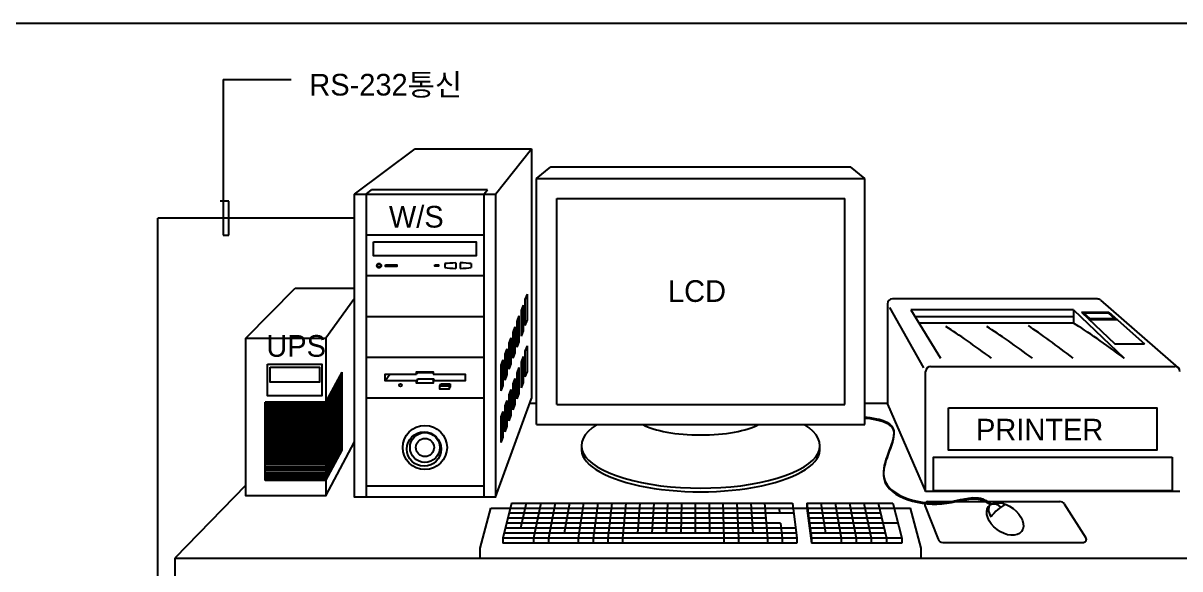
# Model space of a CAD drawing. Header units: millimetres. Extents: x 0 to 210250, y 0 to 148500.
# Drawn here: x 122023 to 175364, y 43755 to 68919 of the extents above; entities that cross this region are included whole.
import ezdxf

# ---------------------------------------------------------------- set-up
doc = ezdxf.new("R2010")
doc.units = ezdxf.units.MM
doc.header["$LTSCALE"] = 250
doc.header["$MEASUREMENT"] = 0
doc.layers.get('0').update_dxf_attribs({"lineweight": 25})
for name, color, linetype in [('1', 1, 'Continuous'), ('2', 2, 'Continuous'), ('MDTEXT', 132, 'Continuous'), ('원격검침', 3, 'Continuous')]:
    doc.layers.add(name, color=color, linetype=linetype)
doc.styles.add('gul', font='NGULIM_0.TTF')

msp = doc.modelspace()

# ---------------------------------------------------------------- linework, layer by layer
at = {"color": 7}
for p in [(137299, 59925), (128228, 28112)]:
    msp.add_line(p, (128228, 59925), dxfattribs=at)
at = {"layer": '1'}
for p, q in [((131244, 66328), (134390, 66328)), ((131244, 66328), (131244, 59144)), ((131505, 60706), (131107, 60706)), ((131505, 59144), (131505, 60706)), ((131244, 59144), (131505, 59144))]:
    msp.add_line(p, q, dxfattribs=at)
at = {"layer": '2', "color": 7}
msp.add_line((137837, 59158), (143266, 59158), dxfattribs=at)
at = {"layer": 'MDTEXT', "color": 0}
for p, q in [((137299, 61038), (140105, 63121)), ((140105, 63121), (145466, 63121)), ((143803, 61038), (145466, 63121)), ((145466, 63121), (145466, 51604)), ((145702, 61753), (146352, 62291)), ((146352, 62291), (160182, 62291)), ((146352, 62291), (146507, 62291)), ((160832, 61753), (160182, 62291)), ((145702, 50412), (145702, 61753)), ((145702, 61753), (160832, 61753)), ((160832, 50412), (160832, 61753)), ((137837, 61038), (138093, 61235)), ((137837, 61038), (137837, 47066)), ((143432, 61235), (138093, 61235)), ((143266, 61038), (143432, 61235)), ((143266, 61038), (143266, 47066)), ((146626, 51336), (146626, 60829)), ((146626, 60829), (159908, 60829)), ((159908, 51336), (159908, 60829)), ((141463, 57829), (141463, 57645)), ((141971, 57863), (141971, 57611)), ((142174, 57863), (142174, 57611)), ((142681, 57830), (142681, 57644)), ((137837, 57279), (143266, 57279)), ((132286, 54391), (134561, 56694)), ((134561, 56694), (137299, 56694)), ((137299, 56219), (135983, 54391)), ((145181, 56173), (145274, 56425)), ((145181, 54983), (145181, 56173)), ((145274, 55235), (145274, 56425)), ((171552, 56202), (162111, 56202)), ((171703, 56145), (175285, 53029)), ((144997, 55668), (145089, 55920)), ((144997, 54478), (144997, 55668)), ((145089, 54731), (145089, 55920)), ((161880, 55971), (161880, 51349)), ((161972, 55807), (163547, 53018)), ((170463, 55701), (162955, 55701)), ((162955, 55701), (164320, 53468)), ((170463, 55701), (172803, 53468)), ((170463, 55701), (170463, 55088)), ((170826, 55586), (172092, 55586)), ((170826, 55586), (172366, 54136)), ((170926, 55562), (172051, 55562)), ((170926, 55562), (171212, 55293)), ((172051, 55562), (172357, 55293)), ((172092, 55586), (173738, 54136)), ((137837, 55399), (143266, 55399)), ((144812, 55164), (144904, 55416)), ((144812, 53974), (144812, 55164)), ((144904, 54226), (144904, 55416)), ((145181, 54983), (145274, 55235)), ((170463, 55372), (163157, 55372)), ((170463, 55088), (163330, 55088)), ((171171, 55261), (172461, 55261)), ((171212, 55293), (172357, 55293)), ((144627, 54659), (144719, 54912)), ((144627, 53470), (144627, 54659)), ((144719, 53722), (144719, 54912)), ((144997, 54478), (145089, 54731)), ((144257, 53651), (144350, 53903)), ((144350, 52713), (144350, 53903)), ((144442, 54155), (144535, 54407)), ((144442, 52965), (144442, 54155)), ((144535, 53217), (144535, 54407)), ((144812, 53974), (144904, 54226)), ((145181, 53793), (145274, 54045)), ((145274, 52855), (145274, 54045)), ((172366, 54136), (173738, 54136)), ((137837, 53520), (143266, 53520)), ((144073, 53146), (144165, 53399)), ((144165, 52209), (144165, 53399)), ((144257, 52461), (144257, 53651)), ((144627, 53470), (144719, 53722)), ((144997, 53288), (145089, 53541)), ((145089, 52351), (145089, 53541)), ((145181, 52603), (145181, 53793)), ((135983, 51440), (136737, 52826)), ((136737, 49222), (136737, 52826)), ((140169, 52839), (140220, 52806)), ((144073, 51957), (144073, 53146)), ((144442, 52965), (144535, 53217)), ((144812, 52784), (144904, 53036)), ((144904, 51846), (144904, 53036)), ((144997, 52099), (144997, 53288)), ((145181, 52603), (145274, 52855)), ((163640, 47327), (163640, 52855)), ((163871, 53086), (175133, 53086)), ((135983, 51348), (136737, 52733)), ((135983, 51255), (136737, 52641)), ((135983, 51163), (136737, 52549)), ((135983, 51071), (136737, 52456)), ((135983, 50978), (136737, 52364)), ((138715, 52433), (138925, 52727)), ((140220, 52806), (140169, 52727)), ((140169, 52321), (140220, 52512)), ((140169, 52433), (140220, 52512)), ((140220, 52806), (140934, 52806)), ((140220, 52512), (140982, 52512)), ((140934, 52433), (140982, 52512)), ((141232, 52196), (141284, 52286)), ((141284, 52286), (141719, 52286)), ((141719, 52286), (141669, 52196)), ((141719, 52286), (141719, 52138)), ((144257, 52461), (144350, 52713)), ((144627, 52280), (144719, 52532)), ((144627, 51090), (144627, 52280)), ((144719, 51342), (144719, 52532)), ((144812, 51594), (144812, 52784)), ((144997, 52099), (145089, 52351)), ((135983, 50886), (136737, 52271)), ((135983, 50793), (136737, 52179)), ((135983, 50701), (136737, 52087)), ((135983, 50609), (136737, 51994)), ((135983, 50516), (136737, 51902)), ((135983, 50424), (136737, 51809)), ((141669, 52048), (141719, 52138)), ((144073, 51957), (144165, 52209)), ((144442, 51775), (144535, 52028)), ((144442, 50586), (144442, 51775)), ((144535, 50838), (144535, 52028)), ((144812, 51594), (144904, 51846)), ((135983, 51440), (133187, 51440)), ((133187, 47837), (133187, 51440)), ((135983, 51348), (133187, 51348)), ((135983, 51255), (133187, 51255)), ((135983, 50331), (136737, 51717)), ((135983, 50239), (136737, 51625)), ((135983, 50147), (136737, 51532)), ((135983, 50054), (136737, 51440)), ((135983, 49962), (136737, 51347)), ((135983, 49869), (136737, 51255)), ((137837, 51640), (143266, 51640)), ((143803, 47066), (145466, 51604)), ((144257, 51271), (144350, 51523)), ((144257, 50081), (144257, 51271)), ((144350, 50333), (144350, 51523)), ((144627, 51090), (144719, 51342)), ((145392, 51401), (145702, 51401)), ((146626, 51336), (159908, 51336)), ((160832, 51401), (161880, 51401)), ((161880, 51349), (163640, 47327)), ((135983, 51163), (133187, 51163)), ((135983, 51071), (133187, 51071)), ((135983, 50978), (133187, 50978)), ((135983, 50886), (133187, 50886)), ((135983, 50793), (133187, 50793)), ((135983, 50701), (133187, 50701)), ((135983, 49777), (136737, 51163)), ((135983, 49685), (136737, 51070)), ((135983, 49592), (136737, 50978)), ((135983, 49500), (136737, 50885)), ((135983, 49407), (136737, 50793)), ((135983, 49315), (136737, 50701)), ((144073, 50767), (144165, 51019)), ((144073, 49577), (144073, 50767)), ((144165, 49829), (144165, 51019)), ((144442, 50586), (144535, 50838)), ((135983, 50609), (133187, 50609)), ((135983, 50516), (133187, 50516)), ((135983, 50424), (133187, 50424)), ((135983, 50331), (133187, 50331)), ((135983, 50239), (133187, 50239)), ((135983, 50147), (133187, 50147)), ((135983, 49223), (136737, 50608)), ((135983, 49130), (136737, 50516)), ((135983, 49038), (136737, 50423)), ((135983, 48945), (136737, 50331)), ((135983, 48853), (136737, 50239)), ((135983, 48761), (136737, 50146)), ((144257, 50081), (144350, 50333)), ((145702, 50412), (160832, 50412)), ((135983, 50054), (133187, 50054)), ((135983, 49962), (133187, 49962)), ((135983, 49869), (133187, 49869)), ((135983, 49777), (133187, 49777)), ((135983, 49685), (133187, 49685)), ((135983, 48668), (136737, 50054)), ((135983, 48576), (136737, 49961)), ((135983, 48483), (136737, 49869)), ((135983, 48391), (136737, 49777)), ((135983, 48299), (136737, 49684)), ((135983, 47125), (137299, 49609)), ((144073, 49577), (144165, 49829)), ((135983, 49592), (133187, 49592)), ((135983, 49500), (133187, 49500)), ((135983, 49407), (133187, 49407)), ((135983, 49315), (133187, 49315)), ((135983, 49223), (133187, 49223)), ((135983, 49130), (133187, 49130)), ((135983, 48206), (136737, 49592)), ((135983, 48114), (136737, 49499)), ((135983, 48021), (136737, 49407)), ((135983, 47929), (136737, 49315)), ((135983, 47837), (136737, 49222)), ((135983, 49038), (133187, 49038)), ((135983, 48945), (133187, 48945)), ((135983, 48853), (133187, 48853)), ((135983, 48761), (133187, 48761)), ((135983, 48668), (133187, 48668)), ((135983, 48576), (133187, 48576)), ((135983, 48483), (133187, 48483)), ((135983, 48391), (133187, 48391)), ((135983, 48299), (133187, 48299)), ((135983, 48206), (133187, 48206)), ((135983, 48114), (133187, 48114)), ((135983, 48021), (133187, 48021)), ((132286, 47617), (129025, 44248)), ((135983, 47929), (133187, 47929)), ((135983, 47837), (133187, 47837)), ((137837, 47589), (143266, 47589)), ((175364, 47327), (163640, 47327)), ((143103, 44710), (143592, 46558)), ((143592, 46558), (158187, 46558)), ((144549, 46789), (144151, 45172)), ((144549, 46789), (157506, 46789)), ((145224, 46789), (144961, 45634)), ((145892, 46789), (145555, 45172)), ((146556, 46789), (146249, 45172)), ((147215, 46789), (146978, 45403)), ((147870, 46789), (147623, 45172)), ((148522, 46789), (148305, 45172)), ((149170, 46789), (148982, 45172)), ((149815, 46789), (149658, 45172)), ((150459, 46789), (150349, 45403)), ((151100, 46789), (151015, 45403)), ((151740, 46789), (151681, 45403)), ((152379, 46789), (152345, 45403)), ((153018, 46789), (153008, 45403)), ((153656, 46789), (153672, 45403)), ((154295, 46789), (154342, 45172)), ((154934, 46789), (155010, 45172)), ((155575, 46789), (155665, 45403)), ((156216, 46789), (156351, 45172)), ((156884, 46558), (156907, 46327)), ((157506, 46789), (157700, 45172)), ((158155, 46789), (158379, 45172)), ((158155, 46789), (162134, 46789)), ((158155, 46789), (158155, 46558)), ((158155, 46558), (158379, 44941)), ((158187, 46558), (162941, 46558)), ((158808, 46789), (159025, 45403)), ((159464, 46789), (159747, 45172)), ((160124, 46789), (160437, 45172)), ((160788, 46789), (161132, 45172)), ((161458, 46789), (161833, 45172)), ((162134, 46789), (162539, 45172)), ((163431, 44710), (162941, 46558)), ((163606, 46672), (164216, 45124)), ((163735, 46861), (164806, 46861)), ((165070, 46861), (166410, 46861)), ((166495, 46861), (169835, 46861)), ((170029, 46755), (171032, 45191)), ((156274, 46096), (144378, 46096)), ((157562, 46327), (144435, 46327)), ((161565, 46327), (158219, 46327)), ((161619, 46096), (158251, 46096)), ((157673, 45403), (144208, 45403)), ((157645, 45634), (144265, 45634)), ((156954, 45865), (144321, 45865)), ((156954, 45865), (157025, 45172)), ((162365, 45865), (158283, 45865)), ((161726, 45634), (158315, 45634)), ((161779, 45403), (158347, 45403)), ((157700, 45172), (144151, 45172)), ((144151, 45172), (144151, 44941)), ((157700, 44941), (144151, 44941)), ((145555, 45172), (145555, 44941)), ((146249, 45172), (146249, 44941)), ((147623, 45172), (147623, 44941)), ((148305, 45172), (148305, 44941)), ((148982, 45172), (148982, 44941)), ((149658, 45172), (149658, 44941)), ((154342, 45172), (154342, 44941)), ((155010, 45172), (155010, 44941)), ((156351, 45172), (156351, 44941)), ((157025, 45172), (157025, 44941)), ((157700, 45172), (157700, 44941)), ((162539, 45172), (158379, 45172)), ((158379, 45172), (158379, 44941)), ((162539, 44941), (158379, 44941)), ((159747, 45172), (159747, 44941)), ((160437, 45172), (160437, 44941)), ((161132, 45172), (161132, 44941)), ((161833, 45172), (161833, 44941)), ((162539, 45172), (162539, 44941)), ((164431, 44978), (170915, 44978)), ((143103, 44248), (143103, 44710)), ((163431, 44248), (163431, 44710)), ((129025, 44248), (182137, 44248)), ((129025, 44248), (129025, 43263))]:
    msp.add_line(p, q, dxfattribs=at)
for points in [[(137299, 61038), (143803, 61038), (143803, 47066), (137299, 47066)], [(138186, 58833), (142917, 58833), (142917, 58194), (138186, 58194)], [(138732, 57778), (139250, 57778), (139250, 57696), (138732, 57696)], [(141006, 57778), (141179, 57778), (141179, 57707), (141006, 57707)], [(132286, 54391), (135983, 54391), (135983, 47125), (132286, 47125)], [(133295, 53188), (135802, 53188), (135802, 51732), (133295, 51732)], [(133414, 53063), (135683, 53063), (135683, 52365), (133414, 52365)], [(141232, 52196), (141669, 52196), (141669, 52048), (141232, 52048)], [(164695, 51188), (174309, 51188), (174309, 49234), (164695, 49234)]]:
    msp.add_lwpolyline(points, close=True, dxfattribs=at)
for points in [[(140169, 52727), (140169, 52839), (140934, 52839), (140934, 52727)], [(140169, 52433), (138715, 52433), (138715, 52727), (140169, 52727)], [(140934, 52433), (140934, 52321), (140169, 52321), (140169, 52433)], [(140934, 52727), (142412, 52727), (142412, 52433), (140934, 52433)], [(175004, 48903), (175004, 47356), (164003, 47356), (164003, 48903), (175004, 48903)]]:
    msp.add_lwpolyline(points, dxfattribs=at)
for centre, radius in [((138437, 57737), 102), ((138437, 57737), 73.9), ((139430, 52224), 65.2), ((140551, 49353), 1020), ((140510, 49277), 792), ((140551, 49353), 688), ((140551, 49353), 420)]:
    msp.add_circle(centre, radius, dxfattribs=at)
for centre, radius, start, end in [((162111, 55971), 231, 90, 180), ((171552, 55971), 231, 49.155, 90), ((163871, 52855), 231, 90, 180), ((175133, 52855), 231, 0, 90), ((163735, 46723), 139, 161.0096, 201.5193), ((163735, 46723), 139, 90, 137.6264), ((168171, 45081), 1855, 117.0484, 144.6639), ((169835, 46630), 231, 32.6713, 90), ((164431, 45209), 231, 201.5193, 270), ((170915, 45117), 139, 270, 32.6713)]:
    msp.add_arc(centre, radius, start, end, dxfattribs=at)
for centre, major_axis, ratio, start_param, end_param in [((142077, 57737), (888, 0), 0.142864, 1.691073, 2.334248), ((142077, 57737), (-888, 0), 0.142864, 0.807345, 1.450519), ((142077, 57737), (-888, 0), 0.142864, 3.96459, 4.60358), ((142077, 57737), (888, 0), 0.142864, -1.461987, -0.822997), ((170269, 53237), (-3098, 2381), 0.074661, 4.712389, 5.425638), ((172629, 53234), (-3139, 2327), 0.074661, 4.712389, 5.527815), ((166502, 53234), (-3139, 2327), 0.074661, -1.570796, -0.857548), ((168388, 53234), (-3139, 2327), 0.074661, 4.712389, 5.425638), ((153267, 49439), (5499, 0), 0.356765, 2.622731, 6.802047), ((153267, 50837), (-3018, 0), 0.301184, 0.486835, 2.654757), ((153267, 49269), (5499, 0), 0.356765, 3.098389, 6.326389), ((167066, 46286), (-463, 399), 0.645002, -0.237323, 1.196743), ((166762, 45991), (-181, 738), 0.87034, -0.829653, -0.147066)]:
    msp.add_ellipse(centre, major_axis=major_axis, ratio=ratio, start_param=start_param, end_param=end_param, dxfattribs=at)
msp.add_ellipse((167304, 46054), major_axis=(-760, 578), ratio=0.637717, dxfattribs=at)
for points, knots in [([(160832, 50763), (161476, 50690), (162795, 50394), (160711, 47494), (164008, 46464), (165877, 47197), (166465, 46912), (166656, 46732)], [9.502119, 9.502119, 9.502119, 9.502119, 42.743733, 89.416102, 154.080662, 188.99297, 210.439991, 210.439991, 210.439991, 210.439991]), ([(160832, 50711), (161476, 50639), (162795, 50343), (160711, 47442), (164008, 46412), (165859, 47138), (166440, 46872), (166624, 46711)], [9.502119, 9.502119, 9.502119, 9.502119, 42.743733, 89.416102, 154.080662, 188.99297, 209.234878, 209.234878, 209.234878, 209.234878])]:
    msp.add_open_spline(points, degree=3, knots=knots, dxfattribs=at)
at = {"layer": '원격검침', "color": 1}
msp.add_lwpolyline([(103858, 68919), (182593, 68919), (182593, 15877), (103858, 15877)], close=True, dxfattribs=at)

# ---------------------------------------------------------------- texts
at = {"layer": '2', "color": 2, "style": 'gul'}
for s, p in [('RS-232통신', (135221, 65581)), ('W/S', (138890, 59492)), ('LCD', (151761, 56065)), ('UPS', (133237, 53535)), ('PRINTER', (165966, 49675))]:
    msp.add_text(s, height=1000, dxfattribs=at).set_placement(p)

doc.saveas('drawing.dxf')
